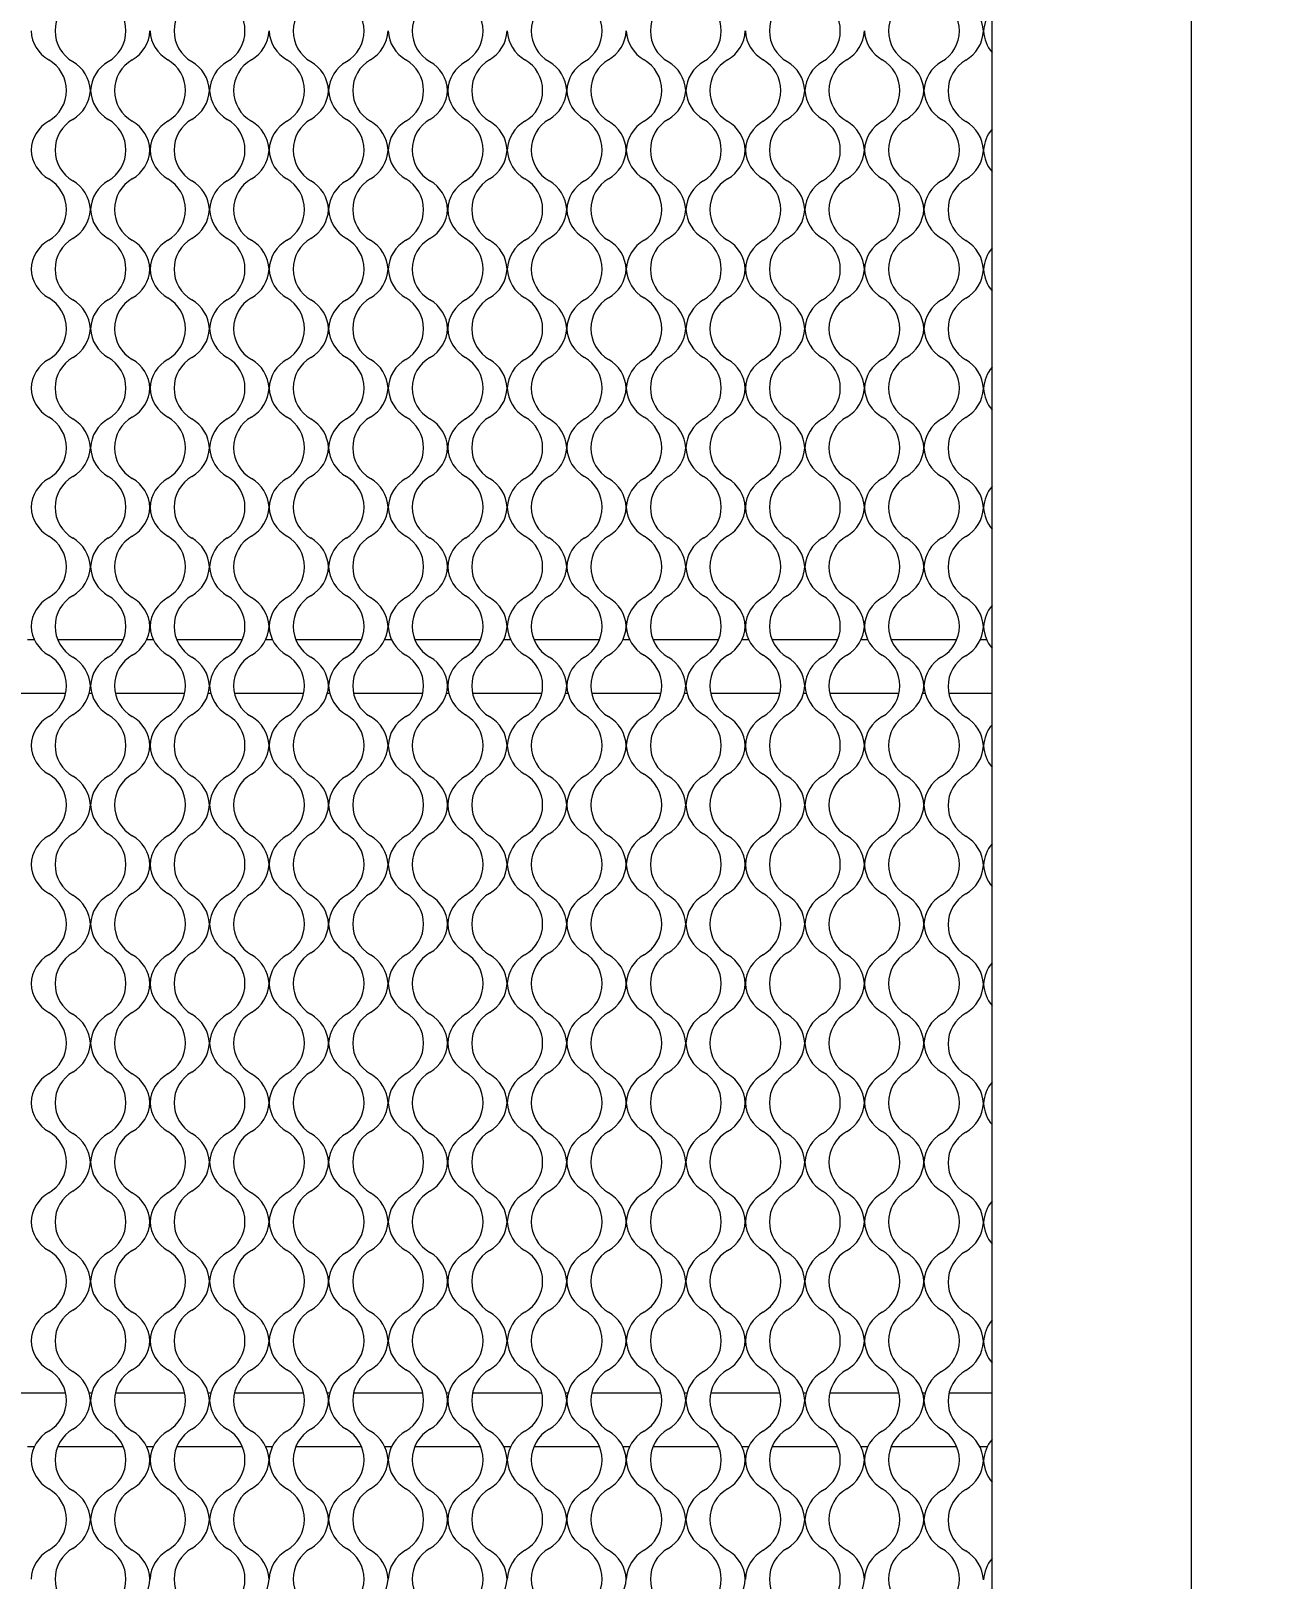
# Model space of a CAD drawing. Header units: millimetres. Extents: x 8 to 1476, y 6 to 1043.
# Drawn here: x 630 to 768.8, y 510.8 to 685.5 of the extents above; entities that cross this region are included whole.
import ezdxf

# ---------------------------------------------------------------- set-up
doc = ezdxf.new("R2010")
doc.units = ezdxf.units.MM
doc.header["$LTSCALE"] = 5
doc.layers.add('SLD-0', color=179, linetype='Continuous')
doc.styles.add('SLDTEXTSTYLE0', font='', dxfattribs={"width": 0.67})
doc.styles.add('SLDTEXTSTYLE15', font='')
doc.styles.get('SLDTEXTSTYLE0').set_extended_font_data('宋体')
doc.styles.get('SLDTEXTSTYLE15').set_extended_font_data('宋体')
doc.dimstyles.new('SLDDIMSTYLE0', dxfattribs={"dimtxt": 17.5, "dimasz": 17.5, "dimexe": 0, "dimexo": 0.0625, "dimgap": 4.375, "dimtad": 2, "dimrnd": 1e-09, "dimzin": 12, "dimdsep": 46, "dimtxsty": 'SLDTEXTSTYLE0', "dimsah": 1, "dimcen": 0.09, "dimadec": 0, "dimazin": 3, "dimtfac": 1, "dimtofl": 0, "dimtmove": 0, "dimatfit": 3, "dimfxl": 1, "dimfrac": 2, "dimtolj": 1, "dimtzin": 12, "dimarcsym": 0})

# ---------------------------------------------------------------- blocks, each defined once
blk = doc.blocks.new('_D_1')
at = {"layer": 'SLD-0', "color": 5}
for p, q in [((765.96, 796.27), (845.96, 796.27)), ((840.96, 796.27), (840.96, 346.27)), ((765.96, 346.27), (845.96, 346.27))]:
    blk.add_line(p, q, dxfattribs=at)
for points in [[(840.96, 796.27), (838.26, 778.77), (843.65, 778.77)], [(840.96, 346.27), (843.65, 363.77), (838.26, 363.77)]]:
    blk.add_solid(points, dxfattribs=at)
at = {"layer": 'SLD-0', "color": 5, "insert": (820.59, 557.91), "char_height": 17.5, "attachment_point": 1, "rotation": 90, "style": 'SLDTEXTSTYLE15'}
blk.add_mtext('450', dxfattribs=at)
blk = doc.blocks.new('_D_2')
at = {"layer": 'SLD-0', "color": 5}
for p, q in [((743.46, 773.77), (815.96, 773.77)), ((810.96, 368.77), (810.96, 773.77)), ((743.46, 368.77), (815.96, 368.77))]:
    blk.add_line(p, q, dxfattribs=at)
for points in [[(810.96, 773.77), (808.26, 756.27), (813.65, 756.27)], [(810.96, 368.77), (813.65, 386.27), (808.26, 386.27)]]:
    blk.add_solid(points, dxfattribs=at)
at = {"layer": 'SLD-0', "color": 5, "insert": (790.59, 557.91), "char_height": 17.5, "attachment_point": 1, "rotation": 90, "style": 'SLDTEXTSTYLE15'}
blk.add_mtext('405', dxfattribs=at)

msp = doc.modelspace()

# ---------------------------------------------------------------- linework, layer by layer
at = {"color": 7, "linetype": 'Continuous', "lineweight": 15}
for p, q in [((760.956, 346.269), (760.956, 796.269)), ((738.456, 368.769), (738.456, 773.769)), ((630.397, 616.769), (629.607, 616.769)), ((640.404, 616.769), (633.035, 616.769)), ((643.832, 616.769), (643.042, 616.769)), ((653.839, 616.769), (646.47, 616.769)), ((657.267, 616.769), (656.477, 616.769)), ((667.274, 616.769), (659.905, 616.769)), ((670.702, 616.769), (669.912, 616.769)), ((680.709, 616.769), (673.34, 616.769)), ((684.137, 616.769), (683.347, 616.769)), ((694.144, 616.769), (686.775, 616.769)), ((697.572, 616.769), (696.782, 616.769)), ((707.579, 616.769), (700.21, 616.769)), ((711.007, 616.769), (710.217, 616.769)), ((721.014, 616.769), (713.645, 616.769)), ((724.442, 616.769), (723.652, 616.769)), ((734.449, 616.769), (727.08, 616.769)), ((737.856, 616.769), (737.118, 616.769)), ((626.084, 610.769), (633.92, 610.769)), ((636.595, 610.769), (636.843, 610.769)), ((639.519, 610.769), (647.355, 610.769)), ((650.031, 610.769), (650.278, 610.769)), ((652.954, 610.769), (660.79, 610.769)), ((663.466, 610.769), (663.713, 610.769)), ((666.389, 610.769), (674.225, 610.769)), ((676.901, 610.769), (677.148, 610.769)), ((679.824, 610.769), (687.66, 610.769)), ((690.336, 610.769), (690.583, 610.769)), ((693.259, 610.769), (701.095, 610.769)), ((703.771, 610.769), (704.018, 610.769)), ((706.694, 610.769), (714.53, 610.769)), ((717.206, 610.769), (717.453, 610.769)), ((720.129, 610.769), (727.965, 610.769)), ((730.641, 610.769), (730.888, 610.769)), ((733.558, 610.769), (738.456, 610.769)), ((633.92, 531.769), (626.084, 531.769)), ((636.843, 531.769), (636.595, 531.769)), ((647.355, 531.769), (639.519, 531.769)), ((650.278, 531.769), (650.031, 531.769)), ((660.79, 531.769), (652.954, 531.769)), ((663.713, 531.769), (663.466, 531.769)), ((674.225, 531.769), (666.389, 531.769)), ((677.148, 531.769), (676.901, 531.769)), ((687.66, 531.769), (679.824, 531.769)), ((690.583, 531.769), (690.336, 531.769)), ((701.095, 531.769), (693.259, 531.769)), ((704.018, 531.769), (703.771, 531.769)), ((714.53, 531.769), (706.694, 531.769)), ((717.453, 531.769), (717.206, 531.769)), ((727.965, 531.769), (720.129, 531.769)), ((730.888, 531.769), (730.641, 531.769)), ((738.456, 531.769), (733.587, 531.769)), ((629.607, 525.769), (630.397, 525.769)), ((633.035, 525.769), (640.404, 525.769)), ((643.042, 525.769), (643.832, 525.769)), ((646.47, 525.769), (653.839, 525.769)), ((656.477, 525.769), (657.267, 525.769)), ((659.905, 525.769), (667.274, 525.769)), ((669.912, 525.769), (670.702, 525.769)), ((673.34, 525.769), (680.709, 525.769)), ((683.347, 525.769), (684.137, 525.769)), ((686.775, 525.769), (694.144, 525.769)), ((696.782, 525.769), (697.572, 525.769)), ((700.21, 525.769), (707.579, 525.769)), ((710.217, 525.769), (711.007, 525.769)), ((713.645, 525.769), (721.014, 525.769)), ((723.652, 525.769), (724.442, 525.769)), ((727.08, 525.769), (734.449, 525.769)), ((737.05, 525.769), (737.924, 525.769))]:
    msp.add_line(p, q, dxfattribs=at)
for centre, start, end in [((636.719, 685.467), 120, 240), ((636.719, 685.467), 300, 60), ((650.154, 685.467), 120, 240), ((650.154, 685.467), 300, 60), ((663.589, 685.467), 120, 240), ((663.589, 685.467), 300, 60), ((677.024, 685.467), 120, 240), ((677.024, 685.467), 300, 60), ((690.459, 685.467), 120, 240), ((690.459, 685.467), 300, 60), ((703.894, 685.467), 120, 240), ((703.894, 685.467), 300, 60), ((717.329, 685.467), 120, 240), ((717.329, 685.467), 300, 60), ((730.764, 685.467), 120, 240), ((730.764, 685.467), 300, 60), ((733.487, 685.231), 2.98364, 60), ((741.487, 685.231), 139.25316, 177.01636), ((634.002, 685.677), 183.01929, 240), ((639.437, 685.677), 300, 356.98071), ((647.437, 685.677), 183.01929, 240), ((652.872, 685.677), 300, 356.98071), ((660.872, 685.677), 183.01929, 240), ((666.307, 685.677), 300, 356.98071), ((674.307, 685.677), 183.01929, 240), ((679.742, 685.677), 300, 356.98071), ((687.742, 685.677), 183.01929, 240), ((693.177, 685.677), 300, 356.98071), ((701.177, 685.677), 183.01929, 240), ((706.612, 685.677), 300, 356.98071), ((714.612, 685.677), 183.01929, 240), ((720.047, 685.677), 300, 356.98071), ((728.047, 685.677), 183.01929, 240), ((733.487, 685.647), 300, 357.01636), ((741.487, 685.647), 182.98364, 220.74684), ((630.002, 678.749), 300, 60), ((632.719, 678.538), 3.01929, 60), ((640.719, 678.538), 120, 176.98071), ((643.437, 678.749), 120, 240), ((643.437, 678.749), 300, 60), ((646.154, 678.538), 3.01929, 60), ((654.154, 678.538), 120, 176.98071), ((656.872, 678.749), 120, 240), ((656.872, 678.749), 300, 60), ((659.589, 678.538), 3.01929, 60), ((667.589, 678.538), 120, 176.98071), ((670.307, 678.749), 120, 240), ((670.307, 678.749), 300, 60), ((673.024, 678.538), 3.01929, 60), ((681.024, 678.538), 120, 176.98071), ((683.742, 678.749), 120, 240), ((683.742, 678.749), 300, 60), ((686.459, 678.538), 3.01929, 60), ((694.459, 678.538), 120, 176.98071), ((697.177, 678.749), 120, 240), ((697.177, 678.749), 300, 60), ((699.894, 678.538), 3.01929, 60), ((707.894, 678.538), 120, 176.98071), ((710.612, 678.749), 120, 240), ((710.612, 678.749), 300, 60), ((713.329, 678.538), 3.01929, 60), ((721.329, 678.538), 120, 176.98071), ((724.047, 678.749), 120, 240), ((724.047, 678.749), 300, 60), ((726.764, 678.538), 3.01929, 60), ((734.764, 678.538), 120, 176.98071), ((737.487, 678.719), 120, 240), ((632.719, 678.96), 300, 356.98071), ((640.719, 678.96), 183.01929, 240), ((646.154, 678.96), 300, 356.98071), ((654.154, 678.96), 183.01929, 240), ((659.589, 678.96), 300, 356.98071), ((667.589, 678.96), 183.01929, 240), ((673.024, 678.96), 300, 356.98071), ((681.024, 678.96), 183.01929, 240), ((686.459, 678.96), 300, 356.98071), ((694.459, 678.96), 183.01929, 240), ((699.894, 678.96), 300, 356.98071), ((707.894, 678.96), 183.01929, 240), ((713.329, 678.96), 300, 356.98071), ((721.329, 678.96), 183.01929, 240), ((726.764, 678.96), 300, 356.98071), ((734.764, 678.96), 183.01929, 240), ((634.002, 671.821), 120, 176.98071), ((636.719, 672.031), 120, 240), ((636.719, 672.031), 300, 60), ((639.437, 671.821), 3.01929, 60), ((647.437, 671.821), 120, 176.98071), ((650.154, 672.031), 120, 240), ((650.154, 672.031), 300, 60), ((652.872, 671.821), 3.01929, 60), ((660.872, 671.821), 120, 176.98071), ((663.589, 672.031), 120, 240), ((663.589, 672.031), 300, 60), ((666.307, 671.821), 3.01929, 60), ((674.307, 671.821), 120, 176.98071), ((677.024, 672.031), 120, 240), ((677.024, 672.031), 300, 60), ((679.742, 671.821), 3.01929, 60), ((687.742, 671.821), 120, 176.98071), ((690.459, 672.031), 120, 240), ((690.459, 672.031), 300, 60), ((693.177, 671.821), 3.01929, 60), ((701.177, 671.821), 120, 176.98071), ((703.894, 672.031), 120, 240), ((703.894, 672.031), 300, 60), ((706.612, 671.821), 3.01929, 60), ((714.612, 671.821), 120, 176.98071), ((717.329, 672.031), 120, 240), ((717.329, 672.031), 300, 60), ((720.047, 671.821), 3.01929, 60), ((728.047, 671.821), 120, 176.98071), ((730.764, 672.031), 120, 240), ((730.764, 672.031), 300, 60), ((733.487, 671.791), 2.98364, 60), ((741.487, 671.791), 139.25316, 177.01636), ((634.002, 672.242), 183.01929, 240), ((639.437, 672.242), 300, 356.98071), ((647.437, 672.242), 183.01929, 240), ((652.872, 672.242), 300, 356.98071), ((660.872, 672.242), 183.01929, 240), ((666.307, 672.242), 300, 356.98071), ((674.307, 672.242), 183.01929, 240), ((679.742, 672.242), 300, 356.98071), ((687.742, 672.242), 183.01929, 240), ((693.177, 672.242), 300, 356.98071), ((701.177, 672.242), 183.01929, 240), ((706.612, 672.242), 300, 356.98071), ((714.612, 672.242), 183.01929, 240), ((720.047, 672.242), 300, 356.98071), ((728.047, 672.242), 183.01929, 240), ((733.487, 672.207), 300, 357.01636), ((741.487, 672.207), 182.98364, 220.74684), ((630.002, 665.314), 300, 60), ((632.719, 665.103), 3.01929, 60), ((640.719, 665.103), 120, 176.98071), ((643.437, 665.314), 120, 240), ((643.437, 665.314), 300, 60), ((646.154, 665.103), 3.01929, 60), ((654.154, 665.103), 120, 176.98071), ((656.872, 665.314), 120, 240), ((656.872, 665.314), 300, 60), ((659.589, 665.103), 3.01929, 60), ((667.589, 665.103), 120, 176.98071), ((670.307, 665.314), 120, 240), ((670.307, 665.314), 300, 60), ((673.024, 665.103), 3.01929, 60), ((681.024, 665.103), 120, 176.98071), ((683.742, 665.314), 120, 240), ((683.742, 665.314), 300, 60), ((686.459, 665.103), 3.01929, 60), ((694.459, 665.103), 120, 176.98071), ((697.177, 665.314), 120, 240), ((697.177, 665.314), 300, 60), ((699.894, 665.103), 3.01929, 60), ((707.894, 665.103), 120, 176.98071), ((710.612, 665.314), 120, 240), ((710.612, 665.314), 300, 60), ((713.329, 665.103), 3.01929, 60), ((721.329, 665.103), 120, 176.98071), ((724.047, 665.314), 120, 240), ((724.047, 665.314), 300, 60), ((726.764, 665.103), 3.01929, 60), ((734.764, 665.103), 120, 176.98071), ((737.487, 665.279), 120, 240), ((632.719, 665.525), 300, 356.98071), ((640.719, 665.525), 183.01929, 240), ((646.154, 665.525), 300, 356.98071), ((654.154, 665.525), 183.01929, 240), ((659.589, 665.525), 300, 356.98071), ((667.589, 665.525), 183.01929, 240), ((673.024, 665.525), 300, 356.98071), ((681.024, 665.525), 183.01929, 240), ((686.459, 665.525), 300, 356.98071), ((694.459, 665.525), 183.01929, 240), ((699.894, 665.525), 300, 356.98071), ((707.894, 665.525), 183.01929, 240), ((713.329, 665.525), 300, 356.98071), ((721.329, 665.525), 183.01929, 240), ((726.764, 665.525), 300, 356.98071), ((734.764, 665.525), 183.01929, 240), ((636.719, 658.596), 120, 240), ((636.719, 658.596), 300, 60), ((650.154, 658.596), 120, 240), ((650.154, 658.596), 300, 60), ((663.589, 658.596), 120, 240), ((663.589, 658.596), 300, 60), ((677.024, 658.596), 120, 240), ((677.024, 658.596), 300, 60), ((690.459, 658.596), 120, 240), ((690.459, 658.596), 300, 60), ((703.894, 658.596), 120, 240), ((703.894, 658.596), 300, 60), ((717.329, 658.596), 120, 240), ((717.329, 658.596), 300, 60), ((730.764, 658.596), 120, 240), ((730.764, 658.596), 300, 60), ((634.002, 658.386), 120, 176.98071), ((639.437, 658.386), 3.01929, 60), ((647.437, 658.386), 120, 176.98071), ((652.872, 658.386), 3.01929, 60), ((660.872, 658.386), 120, 176.98071), ((666.307, 658.386), 3.01929, 60), ((674.307, 658.386), 120, 176.98071), ((679.742, 658.386), 3.01929, 60), ((687.742, 658.386), 120, 176.98071), ((693.177, 658.386), 3.01929, 60), ((701.177, 658.386), 120, 176.98071), ((706.612, 658.386), 3.01929, 60), ((714.612, 658.386), 120, 176.98071), ((720.047, 658.386), 3.01929, 60), ((728.047, 658.386), 120, 176.98071), ((733.487, 658.351), 2.98364, 60), ((741.487, 658.351), 139.25316, 177.01636), ((634.002, 658.807), 183.01929, 240), ((639.437, 658.807), 300, 356.98071), ((647.437, 658.807), 183.01929, 240), ((652.872, 658.807), 300, 356.98071), ((660.872, 658.807), 183.01929, 240), ((666.307, 658.807), 300, 356.98071), ((674.307, 658.807), 183.01929, 240), ((679.742, 658.807), 300, 356.98071), ((687.742, 658.807), 183.01929, 240), ((693.177, 658.807), 300, 356.98071), ((701.177, 658.807), 183.01929, 240), ((706.612, 658.807), 300, 356.98071), ((714.612, 658.807), 183.01929, 240), ((720.047, 658.807), 300, 356.98071), ((728.047, 658.807), 183.01929, 240), ((733.487, 658.767), 300, 357.01636), ((741.487, 658.767), 182.98364, 220.74684), ((630.002, 651.879), 300, 60), ((632.719, 651.668), 3.01929, 60), ((640.719, 651.668), 120, 176.98071), ((643.437, 651.879), 120, 240), ((643.437, 651.879), 300, 60), ((646.154, 651.668), 3.01929, 60), ((654.154, 651.668), 120, 176.98071), ((656.872, 651.879), 120, 240), ((656.872, 651.879), 300, 60), ((659.589, 651.668), 3.01929, 60), ((667.589, 651.668), 120, 176.98071), ((670.307, 651.879), 120, 240), ((670.307, 651.879), 300, 60), ((673.024, 651.668), 3.01929, 60), ((681.024, 651.668), 120, 176.98071), ((683.742, 651.879), 120, 240), ((683.742, 651.879), 300, 60), ((686.459, 651.668), 3.01929, 60), ((694.459, 651.668), 120, 176.98071), ((697.177, 651.879), 120, 240), ((697.177, 651.879), 300, 60), ((699.894, 651.668), 3.01929, 60), ((707.894, 651.668), 120, 176.98071), ((710.612, 651.879), 120, 240), ((710.612, 651.879), 300, 60), ((713.329, 651.668), 3.01929, 60), ((721.329, 651.668), 120, 176.98071), ((724.047, 651.879), 120, 240), ((724.047, 651.879), 300, 60), ((726.764, 651.668), 3.01929, 60), ((734.764, 651.668), 120, 176.98071), ((737.487, 651.839), 120, 240), ((632.719, 652.09), 300, 356.98071), ((640.719, 652.09), 183.01929, 240), ((646.154, 652.09), 300, 356.98071), ((654.154, 652.09), 183.01929, 240), ((659.589, 652.09), 300, 356.98071), ((667.589, 652.09), 183.01929, 240), ((673.024, 652.09), 300, 356.98071), ((681.024, 652.09), 183.01929, 240), ((686.459, 652.09), 300, 356.98071), ((694.459, 652.09), 183.01929, 240), ((699.894, 652.09), 300, 356.98071), ((707.894, 652.09), 183.01929, 240), ((713.329, 652.09), 300, 356.98071), ((721.329, 652.09), 183.01929, 240), ((726.764, 652.09), 300, 356.98071), ((734.764, 652.09), 183.01929, 240), ((634.002, 644.951), 120, 176.98071), ((636.719, 645.161), 120, 240), ((636.719, 645.161), 300, 60), ((639.437, 644.951), 3.01929, 60), ((647.437, 644.951), 120, 176.98071), ((650.154, 645.161), 120, 240), ((650.154, 645.161), 300, 60), ((652.872, 644.951), 3.01929, 60), ((660.872, 644.951), 120, 176.98071), ((663.589, 645.161), 120, 240), ((663.589, 645.161), 300, 60), ((666.307, 644.951), 3.01929, 60), ((674.307, 644.951), 120, 176.98071), ((677.024, 645.161), 120, 240), ((677.024, 645.161), 300, 60), ((679.742, 644.951), 3.01929, 60), ((687.742, 644.951), 120, 176.98071), ((690.459, 645.161), 120, 240), ((690.459, 645.161), 300, 60), ((693.177, 644.951), 3.01929, 60), ((701.177, 644.951), 120, 176.98071), ((703.894, 645.161), 120, 240), ((703.894, 645.161), 300, 60), ((706.612, 644.951), 3.01929, 60), ((714.612, 644.951), 120, 176.98071), ((717.329, 645.161), 120, 240), ((717.329, 645.161), 300, 60), ((720.047, 644.951), 3.01929, 60), ((728.047, 644.951), 120, 176.98071), ((730.764, 645.161), 120, 240), ((730.764, 645.161), 300, 60), ((733.487, 644.911), 2.98364, 60), ((741.487, 644.911), 139.25316, 177.01636), ((634.002, 645.372), 183.01929, 240), ((639.437, 645.372), 300, 356.98071), ((647.437, 645.372), 183.01929, 240), ((652.872, 645.372), 300, 356.98071), ((660.872, 645.372), 183.01929, 240), ((666.307, 645.372), 300, 356.98071), ((674.307, 645.372), 183.01929, 240), ((679.742, 645.372), 300, 356.98071), ((687.742, 645.372), 183.01929, 240), ((693.177, 645.372), 300, 356.98071), ((701.177, 645.372), 183.01929, 240), ((706.612, 645.372), 300, 356.98071), ((714.612, 645.372), 183.01929, 240), ((720.047, 645.372), 300, 356.98071), ((728.047, 645.372), 183.01929, 240), ((733.487, 645.327), 300, 357.01636), ((741.487, 645.327), 182.98364, 220.74684), ((630.002, 638.444), 300, 60), ((632.719, 638.233), 3.01929, 60), ((640.719, 638.233), 120, 176.98071), ((643.437, 638.444), 120, 240), ((643.437, 638.444), 300, 60), ((646.154, 638.233), 3.01929, 60), ((654.154, 638.233), 120, 176.98071), ((656.872, 638.444), 120, 240), ((656.872, 638.444), 300, 60), ((659.589, 638.233), 3.01929, 60), ((667.589, 638.233), 120, 176.98071), ((670.307, 638.444), 120, 240), ((670.307, 638.444), 300, 60), ((673.024, 638.233), 3.01929, 60), ((681.024, 638.233), 120, 176.98071), ((683.742, 638.444), 120, 240), ((683.742, 638.444), 300, 60), ((686.459, 638.233), 3.01929, 60), ((694.459, 638.233), 120, 176.98071), ((697.177, 638.444), 120, 240), ((697.177, 638.444), 300, 60), ((699.894, 638.233), 3.01929, 60), ((707.894, 638.233), 120, 176.98071), ((710.612, 638.444), 120, 240), ((710.612, 638.444), 300, 60), ((713.329, 638.233), 3.01929, 60), ((721.329, 638.233), 120, 176.98071), ((724.047, 638.444), 120, 240), ((724.047, 638.444), 300, 60), ((726.764, 638.233), 3.01929, 60), ((734.764, 638.233), 120, 176.98071), ((737.487, 638.399), 120, 240), ((632.719, 638.655), 300, 356.98071), ((640.719, 638.655), 183.01929, 240), ((646.154, 638.655), 300, 356.98071), ((654.154, 638.655), 183.01929, 240), ((659.589, 638.655), 300, 356.98071), ((667.589, 638.655), 183.01929, 240), ((673.024, 638.655), 300, 356.98071), ((681.024, 638.655), 183.01929, 240), ((686.459, 638.655), 300, 356.98071), ((694.459, 638.655), 183.01929, 240), ((699.894, 638.655), 300, 356.98071), ((707.894, 638.655), 183.01929, 240), ((713.329, 638.655), 300, 356.98071), ((721.329, 638.655), 183.01929, 240), ((726.764, 638.655), 300, 356.98071), ((734.764, 638.655), 183.01929, 240), ((634.002, 631.516), 120, 176.98071), ((636.719, 631.726), 120, 240), ((636.719, 631.726), 300, 60), ((639.437, 631.516), 3.01929, 60), ((647.437, 631.516), 120, 176.98071), ((650.154, 631.726), 120, 240), ((650.154, 631.726), 300, 60), ((652.872, 631.516), 3.01929, 60), ((660.872, 631.516), 120, 176.98071), ((663.589, 631.726), 120, 240), ((663.589, 631.726), 300, 60), ((666.307, 631.516), 3.01929, 60), ((674.307, 631.516), 120, 176.98071), ((677.024, 631.726), 120, 240), ((677.024, 631.726), 300, 60), ((679.742, 631.516), 3.01929, 60), ((687.742, 631.516), 120, 176.98071), ((690.459, 631.726), 120, 240), ((690.459, 631.726), 300, 60), ((693.177, 631.516), 3.01929, 60), ((701.177, 631.516), 120, 176.98071), ((703.894, 631.726), 120, 240), ((703.894, 631.726), 300, 60), ((706.612, 631.516), 3.01929, 60), ((714.612, 631.516), 120, 176.98071), ((717.329, 631.726), 120, 240), ((717.329, 631.726), 300, 60), ((720.047, 631.516), 3.01929, 60), ((728.047, 631.516), 120, 176.98071), ((730.764, 631.726), 120, 240), ((730.764, 631.726), 300, 60), ((733.487, 631.471), 2.98364, 60), ((741.487, 631.471), 139.25316, 177.01636), ((634.002, 631.937), 183.01929, 240), ((639.437, 631.937), 300, 356.98071), ((647.437, 631.937), 183.01929, 240), ((652.872, 631.937), 300, 356.98071), ((660.872, 631.937), 183.01929, 240), ((666.307, 631.937), 300, 356.98071), ((674.307, 631.937), 183.01929, 240), ((679.742, 631.937), 300, 356.98071), ((687.742, 631.937), 183.01929, 240), ((693.177, 631.937), 300, 356.98071), ((701.177, 631.937), 183.01929, 240), ((706.612, 631.937), 300, 356.98071), ((714.612, 631.937), 183.01929, 240), ((720.047, 631.937), 300, 356.98071), ((728.047, 631.937), 183.01929, 240), ((733.487, 631.887), 300, 357.01636), ((741.487, 631.887), 182.98364, 220.74684), ((630.002, 625.009), 300, 60), ((632.719, 624.798), 3.01929, 60), ((640.719, 624.798), 120, 176.98071), ((643.437, 625.009), 120, 240), ((643.437, 625.009), 300, 60), ((646.154, 624.798), 3.01929, 60), ((654.154, 624.798), 120, 176.98071), ((656.872, 625.009), 120, 240), ((656.872, 625.009), 300, 60), ((659.589, 624.798), 3.01929, 60), ((667.589, 624.798), 120, 176.98071), ((670.307, 625.009), 120, 240), ((670.307, 625.009), 300, 60), ((673.024, 624.798), 3.01929, 60), ((681.024, 624.798), 120, 176.98071), ((683.742, 625.009), 120, 240), ((683.742, 625.009), 300, 60), ((686.459, 624.798), 3.01929, 60), ((694.459, 624.798), 120, 176.98071), ((697.177, 625.009), 120, 240), ((697.177, 625.009), 300, 60), ((699.894, 624.798), 3.01929, 60), ((707.894, 624.798), 120, 176.98071), ((710.612, 625.009), 120, 240), ((710.612, 625.009), 300, 60), ((713.329, 624.798), 3.01929, 60), ((721.329, 624.798), 120, 176.98071), ((724.047, 625.009), 120, 240), ((724.047, 625.009), 300, 60), ((726.764, 624.798), 3.01929, 60), ((734.764, 624.798), 120, 176.98071), ((737.487, 624.959), 120, 240), ((632.719, 625.22), 300, 356.98071), ((640.719, 625.22), 183.01929, 240), ((646.154, 625.22), 300, 356.98071), ((654.154, 625.22), 183.01929, 240), ((659.589, 625.22), 300, 356.98071), ((667.589, 625.22), 183.01929, 240), ((673.024, 625.22), 300, 356.98071), ((681.024, 625.22), 183.01929, 240), ((686.459, 625.22), 300, 356.98071), ((694.459, 625.22), 183.01929, 240), ((699.894, 625.22), 300, 356.98071), ((707.894, 625.22), 183.01929, 240), ((713.329, 625.22), 300, 356.98071), ((721.329, 625.22), 183.01929, 240), ((726.764, 625.22), 300, 356.98071), ((734.764, 625.22), 183.01929, 240), ((634.002, 618.081), 120, 176.98071), ((636.719, 618.291), 120, 240), ((636.719, 618.291), 300, 60), ((639.437, 618.081), 3.01929, 60), ((647.437, 618.081), 120, 176.98071), ((650.154, 618.291), 120, 240), ((650.154, 618.291), 300, 60), ((652.872, 618.081), 3.01929, 60), ((660.872, 618.081), 120, 176.98071), ((663.589, 618.291), 120, 240), ((663.589, 618.291), 300, 60), ((666.307, 618.081), 3.01929, 60), ((674.307, 618.081), 120, 176.98071), ((677.024, 618.291), 120, 240), ((677.024, 618.291), 300, 60), ((679.742, 618.081), 3.01929, 60), ((687.742, 618.081), 120, 176.98071), ((690.459, 618.291), 120, 240), ((690.459, 618.291), 300, 60), ((693.177, 618.081), 3.01929, 60), ((701.177, 618.081), 120, 176.98071), ((703.894, 618.291), 120, 240), ((703.894, 618.291), 300, 60), ((706.612, 618.081), 3.01929, 60), ((714.612, 618.081), 120, 176.98071), ((717.329, 618.291), 120, 240), ((717.329, 618.291), 300, 60), ((720.047, 618.081), 3.01929, 60), ((728.047, 618.081), 120, 176.98071), ((730.764, 618.291), 120, 240), ((730.764, 618.291), 300, 60), ((733.487, 618.031), 2.98364, 60), ((741.487, 618.031), 139.25316, 177.01636), ((634.002, 618.502), 183.01929, 240), ((639.437, 618.502), 300, 356.98071), ((647.437, 618.502), 183.01929, 240), ((652.872, 618.502), 300, 356.98071), ((660.872, 618.502), 183.01929, 240), ((666.307, 618.502), 300, 356.98071), ((674.307, 618.502), 183.01929, 240), ((679.742, 618.502), 300, 356.98071), ((687.742, 618.502), 183.01929, 240), ((693.177, 618.502), 300, 356.98071), ((701.177, 618.502), 183.01929, 240), ((706.612, 618.502), 300, 356.98071), ((714.612, 618.502), 183.01929, 240), ((720.047, 618.502), 300, 356.98071), ((728.047, 618.502), 183.01929, 240), ((733.487, 618.447), 300, 357.01636), ((741.487, 618.447), 182.98364, 220.74684), ((630.002, 611.574), 300, 60), ((632.719, 611.363), 3.01929, 60), ((640.719, 611.363), 120, 176.98071), ((643.437, 611.574), 120, 240), ((643.437, 611.574), 300, 60), ((646.154, 611.363), 3.01929, 60), ((654.154, 611.363), 120, 176.98071), ((656.872, 611.574), 120, 240), ((656.872, 611.574), 300, 60), ((659.589, 611.363), 3.01929, 60), ((667.589, 611.363), 120, 176.98071), ((670.307, 611.574), 120, 240), ((670.307, 611.574), 300, 60), ((673.024, 611.363), 3.01929, 60), ((681.024, 611.363), 120, 176.98071), ((683.742, 611.574), 120, 240), ((683.742, 611.574), 300, 60), ((686.459, 611.363), 3.01929, 60), ((694.459, 611.363), 120, 176.98071), ((697.177, 611.574), 120, 240), ((697.177, 611.574), 300, 60), ((699.894, 611.363), 3.01929, 60), ((707.894, 611.363), 120, 176.98071), ((710.612, 611.574), 120, 240), ((710.612, 611.574), 300, 60), ((713.329, 611.363), 3.01929, 60), ((721.329, 611.363), 120, 176.98071), ((724.047, 611.574), 120, 240), ((724.047, 611.574), 300, 60), ((726.764, 611.363), 3.01929, 60), ((734.764, 611.363), 120, 176.98071), ((737.487, 611.519), 120, 240), ((632.719, 611.785), 300, 356.98071), ((640.719, 611.785), 183.01929, 240), ((646.154, 611.785), 300, 356.98071), ((654.154, 611.785), 183.01929, 240), ((659.589, 611.785), 300, 356.98071), ((667.589, 611.785), 183.01929, 240), ((673.024, 611.785), 300, 356.98071), ((681.024, 611.785), 183.01929, 240), ((686.459, 611.785), 300, 356.98071), ((694.459, 611.785), 183.01929, 240), ((699.894, 611.785), 300, 356.98071), ((707.894, 611.785), 183.01929, 240), ((713.329, 611.785), 300, 356.98071), ((721.329, 611.785), 183.01929, 240), ((726.764, 611.785), 300, 356.98071), ((734.764, 611.785), 183.01929, 240), ((634.002, 604.646), 120, 176.98071), ((636.719, 604.856), 120, 240), ((636.719, 604.856), 300, 60), ((639.437, 604.646), 3.01929, 60), ((647.437, 604.646), 120, 176.98071), ((650.154, 604.856), 120, 240), ((650.154, 604.856), 300, 60), ((652.872, 604.646), 3.01929, 60), ((660.872, 604.646), 120, 176.98071), ((663.589, 604.856), 120, 240), ((663.589, 604.856), 300, 60), ((666.307, 604.646), 3.01929, 60), ((674.307, 604.646), 120, 176.98071), ((677.024, 604.856), 120, 240), ((677.024, 604.856), 300, 60), ((679.742, 604.646), 3.01929, 60), ((687.742, 604.646), 120, 176.98071), ((690.459, 604.856), 120, 240), ((690.459, 604.856), 300, 60), ((693.177, 604.646), 3.01929, 60), ((701.177, 604.646), 120, 176.98071), ((703.894, 604.856), 120, 240), ((703.894, 604.856), 300, 60), ((706.612, 604.646), 3.01929, 60), ((714.612, 604.646), 120, 176.98071), ((717.329, 604.856), 120, 240), ((717.329, 604.856), 300, 60), ((720.047, 604.646), 3.01929, 60), ((728.047, 604.646), 120, 176.98071), ((730.764, 604.856), 120, 240), ((730.764, 604.856), 300, 60), ((733.487, 604.591), 2.98364, 60), ((741.487, 604.591), 139.25316, 177.01636), ((634.002, 605.067), 183.01929, 240), ((639.437, 605.067), 300, 356.98071), ((647.437, 605.067), 183.01929, 240), ((652.872, 605.067), 300, 356.98071), ((660.872, 605.067), 183.01929, 240), ((666.307, 605.067), 300, 356.98071), ((674.307, 605.067), 183.01929, 240), ((679.742, 605.067), 300, 356.98071), ((687.742, 605.067), 183.01929, 240), ((693.177, 605.067), 300, 356.98071), ((701.177, 605.067), 183.01929, 240), ((706.612, 605.067), 300, 356.98071), ((714.612, 605.067), 183.01929, 240), ((720.047, 605.067), 300, 356.98071), ((728.047, 605.067), 183.01929, 240), ((733.487, 605.007), 300, 357.01636), ((741.487, 605.007), 182.98364, 220.74684), ((630.002, 598.139), 300, 60), ((632.719, 597.928), 3.01929, 60), ((640.719, 597.928), 120, 176.98071), ((643.437, 598.139), 120, 240), ((643.437, 598.139), 300, 60), ((646.154, 597.928), 3.01929, 60), ((654.154, 597.928), 120, 176.98071), ((656.872, 598.139), 120, 240), ((656.872, 598.139), 300, 60), ((659.589, 597.928), 3.01929, 60), ((667.589, 597.928), 120, 176.98071), ((670.307, 598.139), 120, 240), ((670.307, 598.139), 300, 60), ((673.024, 597.928), 3.01929, 60), ((681.024, 597.928), 120, 176.98071), ((683.742, 598.139), 120, 240), ((683.742, 598.139), 300, 60), ((686.459, 597.928), 3.01929, 60), ((694.459, 597.928), 120, 176.98071), ((697.177, 598.139), 120, 240), ((697.177, 598.139), 300, 60), ((699.894, 597.928), 3.01929, 60), ((707.894, 597.928), 120, 176.98071), ((710.612, 598.139), 120, 240), ((710.612, 598.139), 300, 60), ((713.329, 597.928), 3.01929, 60), ((721.329, 597.928), 120, 176.98071), ((724.047, 598.139), 120, 240), ((724.047, 598.139), 300, 60), ((726.764, 597.928), 3.01929, 60), ((734.764, 597.928), 120, 176.98071), ((737.487, 598.079), 120, 240), ((632.719, 598.35), 300, 356.98071), ((640.719, 598.35), 183.01929, 240), ((646.154, 598.35), 300, 356.98071), ((654.154, 598.35), 183.01929, 240), ((659.589, 598.35), 300, 356.98071), ((667.589, 598.35), 183.01929, 240), ((673.024, 598.35), 300, 356.98071), ((681.024, 598.35), 183.01929, 240), ((686.459, 598.35), 300, 356.98071), ((694.459, 598.35), 183.01929, 240), ((699.894, 598.35), 300, 356.98071), ((707.894, 598.35), 183.01929, 240), ((713.329, 598.35), 300, 356.98071), ((721.329, 598.35), 183.01929, 240), ((726.764, 598.35), 300, 356.98071), ((734.764, 598.35), 183.01929, 240), ((634.002, 591.211), 120, 176.98071), ((636.719, 591.421), 120, 240), ((636.719, 591.421), 300, 60), ((639.437, 591.211), 3.01929, 60), ((647.437, 591.211), 120, 176.98071), ((650.154, 591.421), 120, 240), ((650.154, 591.421), 300, 60), ((652.872, 591.211), 3.01929, 60), ((660.872, 591.211), 120, 176.98071), ((663.589, 591.421), 120, 240), ((663.589, 591.421), 300, 60), ((666.307, 591.211), 3.01929, 60), ((674.307, 591.211), 120, 176.98071), ((677.024, 591.421), 120, 240), ((677.024, 591.421), 300, 60), ((679.742, 591.211), 3.01929, 60), ((687.742, 591.211), 120, 176.98071), ((690.459, 591.421), 120, 240), ((690.459, 591.421), 300, 60), ((693.177, 591.211), 3.01929, 60), ((701.177, 591.211), 120, 176.98071), ((703.894, 591.421), 120, 240), ((703.894, 591.421), 300, 60), ((706.612, 591.211), 3.01929, 60), ((714.612, 591.211), 120, 176.98071), ((717.329, 591.421), 120, 240), ((717.329, 591.421), 300, 60), ((720.047, 591.211), 3.01929, 60), ((728.047, 591.211), 120, 176.98071), ((730.764, 591.421), 120, 240), ((730.764, 591.421), 300, 60), ((733.487, 591.151), 2.98364, 60), ((741.487, 591.151), 139.25316, 177.01636), ((634.002, 591.632), 183.01929, 240), ((639.437, 591.632), 300, 356.98071), ((647.437, 591.632), 183.01929, 240), ((652.872, 591.632), 300, 356.98071), ((660.872, 591.632), 183.01929, 240), ((666.307, 591.632), 300, 356.98071), ((674.307, 591.632), 183.01929, 240), ((679.742, 591.632), 300, 356.98071), ((687.742, 591.632), 183.01929, 240), ((693.177, 591.632), 300, 356.98071), ((701.177, 591.632), 183.01929, 240), ((706.612, 591.632), 300, 356.98071), ((714.612, 591.632), 183.01929, 240), ((720.047, 591.632), 300, 356.98071), ((728.047, 591.632), 183.01929, 240), ((733.487, 591.567), 300, 357.01636), ((741.487, 591.567), 182.98364, 220.74684), ((630.002, 584.704), 300, 60), ((632.719, 584.493), 3.01929, 60), ((640.719, 584.493), 120, 176.98071), ((643.437, 584.704), 120, 240), ((643.437, 584.704), 300, 60), ((646.154, 584.493), 3.01929, 60), ((654.154, 584.493), 120, 176.98071), ((656.872, 584.704), 120, 240), ((656.872, 584.704), 300, 60), ((659.589, 584.493), 3.01929, 60), ((667.589, 584.493), 120, 176.98071), ((670.307, 584.704), 120, 240), ((670.307, 584.704), 300, 60), ((673.024, 584.493), 3.01929, 60), ((681.024, 584.493), 120, 176.98071), ((683.742, 584.704), 120, 240), ((683.742, 584.704), 300, 60), ((686.459, 584.493), 3.01929, 60), ((694.459, 584.493), 120, 176.98071), ((697.177, 584.704), 120, 240), ((697.177, 584.704), 300, 60), ((699.894, 584.493), 3.01929, 60), ((707.894, 584.493), 120, 176.98071), ((710.612, 584.704), 120, 240), ((710.612, 584.704), 300, 60), ((713.329, 584.493), 3.01929, 60), ((721.329, 584.493), 120, 176.98071), ((724.047, 584.704), 120, 240), ((724.047, 584.704), 300, 60), ((726.764, 584.493), 3.01929, 60), ((734.764, 584.493), 120, 176.98071), ((737.487, 584.639), 120, 240), ((632.719, 584.914), 300, 356.98071), ((640.719, 584.914), 183.01929, 240), ((646.154, 584.914), 300, 356.98071), ((654.154, 584.914), 183.01929, 240), ((659.589, 584.914), 300, 356.98071), ((667.589, 584.914), 183.01929, 240), ((673.024, 584.914), 300, 356.98071), ((681.024, 584.914), 183.01929, 240), ((686.459, 584.914), 300, 356.98071), ((694.459, 584.914), 183.01929, 240), ((699.894, 584.914), 300, 356.98071), ((707.894, 584.914), 183.01929, 240), ((713.329, 584.914), 300, 356.98071), ((721.329, 584.914), 183.01929, 240), ((726.764, 584.914), 300, 356.98071), ((734.764, 584.914), 183.01929, 240), ((634.002, 577.776), 120, 176.98071), ((636.719, 577.986), 120, 240), ((636.719, 577.986), 300, 60), ((639.437, 577.776), 3.01929, 60), ((647.437, 577.776), 120, 176.98071), ((650.154, 577.986), 120, 240), ((650.154, 577.986), 300, 60), ((652.872, 577.776), 3.01929, 60), ((660.872, 577.776), 120, 176.98071), ((663.589, 577.986), 120, 240), ((663.589, 577.986), 300, 60), ((666.307, 577.776), 3.01929, 60), ((674.307, 577.776), 120, 176.98071), ((677.024, 577.986), 120, 240), ((677.024, 577.986), 300, 60), ((679.742, 577.776), 3.01929, 60), ((687.742, 577.776), 120, 176.98071), ((690.459, 577.986), 120, 240), ((690.459, 577.986), 300, 60), ((693.177, 577.776), 3.01929, 60), ((701.177, 577.776), 120, 176.98071), ((703.894, 577.986), 120, 240), ((703.894, 577.986), 300, 60), ((706.612, 577.776), 3.01929, 60), ((714.612, 577.776), 120, 176.98071), ((717.329, 577.986), 120, 240), ((717.329, 577.986), 300, 60), ((720.047, 577.776), 3.01929, 60), ((728.047, 577.776), 120, 176.98071), ((730.764, 577.986), 120, 240), ((730.764, 577.986), 300, 60), ((733.487, 577.711), 2.98364, 60), ((741.487, 577.711), 139.25316, 177.01636), ((634.002, 578.197), 183.01929, 240), ((639.437, 578.197), 300, 356.98071), ((647.437, 578.197), 183.01929, 240), ((652.872, 578.197), 300, 356.98071), ((660.872, 578.197), 183.01929, 240), ((666.307, 578.197), 300, 356.98071), ((674.307, 578.197), 183.01929, 240), ((679.742, 578.197), 300, 356.98071), ((687.742, 578.197), 183.01929, 240), ((693.177, 578.197), 300, 356.98071), ((701.177, 578.197), 183.01929, 240), ((706.612, 578.197), 300, 356.98071), ((714.612, 578.197), 183.01929, 240), ((720.047, 578.197), 300, 356.98071), ((728.047, 578.197), 183.01929, 240), ((733.487, 578.127), 300, 357.01636), ((741.487, 578.127), 182.98364, 220.74684), ((630.002, 571.269), 300, 60), ((643.437, 571.269), 120, 240), ((643.437, 571.269), 300, 60), ((656.872, 571.269), 120, 240), ((656.872, 571.269), 300, 60), ((670.307, 571.269), 120, 240), ((670.307, 571.269), 300, 60), ((683.742, 571.269), 120, 240), ((683.742, 571.269), 300, 60), ((697.177, 571.269), 120, 240), ((697.177, 571.269), 300, 60), ((710.612, 571.269), 120, 240), ((710.612, 571.269), 300, 60), ((724.047, 571.269), 120, 240), ((724.047, 571.269), 300, 60), ((737.487, 571.199), 120, 240), ((632.719, 571.058), 3.01929, 60), ((640.719, 571.058), 120, 176.98071), ((646.154, 571.058), 3.01929, 60), ((654.154, 571.058), 120, 176.98071), ((659.589, 571.058), 3.01929, 60), ((667.589, 571.058), 120, 176.98071), ((673.024, 571.058), 3.01929, 60), ((681.024, 571.058), 120, 176.98071), ((686.459, 571.058), 3.01929, 60), ((694.459, 571.058), 120, 176.98071), ((699.894, 571.058), 3.01929, 60), ((707.894, 571.058), 120, 176.98071), ((713.329, 571.058), 3.01929, 60), ((721.329, 571.058), 120, 176.98071), ((726.764, 571.058), 3.01929, 60), ((734.764, 571.058), 120, 176.98071), ((632.719, 571.479), 300, 356.98071), ((640.719, 571.479), 183.01929, 240), ((646.154, 571.479), 300, 356.98071), ((654.154, 571.479), 183.01929, 240), ((659.589, 571.479), 300, 356.98071), ((667.589, 571.479), 183.01929, 240), ((673.024, 571.479), 300, 356.98071), ((681.024, 571.479), 183.01929, 240), ((686.459, 571.479), 300, 356.98071), ((694.459, 571.479), 183.01929, 240), ((699.894, 571.479), 300, 356.98071), ((707.894, 571.479), 183.01929, 240), ((713.329, 571.479), 300, 356.98071), ((721.329, 571.479), 183.01929, 240), ((726.764, 571.479), 300, 356.98071), ((734.764, 571.479), 183.01929, 240), ((634.002, 564.341), 120, 176.98071), ((636.719, 564.551), 120, 240), ((636.719, 564.551), 300, 60), ((639.437, 564.341), 3.01929, 60), ((647.437, 564.341), 120, 176.98071), ((650.154, 564.551), 120, 240), ((650.154, 564.551), 300, 60), ((652.872, 564.341), 3.01929, 60), ((660.872, 564.341), 120, 176.98071), ((663.589, 564.551), 120, 240), ((663.589, 564.551), 300, 60), ((666.307, 564.341), 3.01929, 60), ((674.307, 564.341), 120, 176.98071), ((677.024, 564.551), 120, 240), ((677.024, 564.551), 300, 60), ((679.742, 564.341), 3.01929, 60), ((687.742, 564.341), 120, 176.98071), ((690.459, 564.551), 120, 240), ((690.459, 564.551), 300, 60), ((693.177, 564.341), 3.01929, 60), ((701.177, 564.341), 120, 176.98071), ((703.894, 564.551), 120, 240), ((703.894, 564.551), 300, 60), ((706.612, 564.341), 3.01929, 60), ((714.612, 564.341), 120, 176.98071), ((717.329, 564.551), 120, 240), ((717.329, 564.551), 300, 60), ((720.047, 564.341), 3.01929, 60), ((728.047, 564.341), 120, 176.98071), ((730.764, 564.551), 120, 240), ((730.764, 564.551), 300, 60), ((733.487, 564.271), 2.98364, 60), ((741.487, 564.271), 139.25316, 177.01636), ((634.002, 564.762), 183.01929, 240), ((639.437, 564.762), 300, 356.98071), ((647.437, 564.762), 183.01929, 240), ((652.872, 564.762), 300, 356.98071), ((660.872, 564.762), 183.01929, 240), ((666.307, 564.762), 300, 356.98071), ((674.307, 564.762), 183.01929, 240), ((679.742, 564.762), 300, 356.98071), ((687.742, 564.762), 183.01929, 240), ((693.177, 564.762), 300, 356.98071), ((701.177, 564.762), 183.01929, 240), ((706.612, 564.762), 300, 356.98071), ((714.612, 564.762), 183.01929, 240), ((720.047, 564.762), 300, 356.98071), ((728.047, 564.762), 183.01929, 240), ((733.487, 564.687), 300, 357.01636), ((741.487, 564.687), 182.98364, 220.74684), ((630.002, 557.834), 300, 60), ((632.719, 557.623), 3.01929, 60), ((640.719, 557.623), 120, 176.98071), ((643.437, 557.834), 120, 240), ((643.437, 557.834), 300, 60), ((646.154, 557.623), 3.01929, 60), ((654.154, 557.623), 120, 176.98071), ((656.872, 557.834), 120, 240), ((656.872, 557.834), 300, 60), ((659.589, 557.623), 3.01929, 60), ((667.589, 557.623), 120, 176.98071), ((670.307, 557.834), 120, 240), ((670.307, 557.834), 300, 60), ((673.024, 557.623), 3.01929, 60), ((681.024, 557.623), 120, 176.98071), ((683.742, 557.834), 120, 240), ((683.742, 557.834), 300, 60), ((686.459, 557.623), 3.01929, 60), ((694.459, 557.623), 120, 176.98071), ((697.177, 557.834), 120, 240), ((697.177, 557.834), 300, 60), ((699.894, 557.623), 3.01929, 60), ((707.894, 557.623), 120, 176.98071), ((710.612, 557.834), 120, 240), ((710.612, 557.834), 300, 60), ((713.329, 557.623), 3.01929, 60), ((721.329, 557.623), 120, 176.98071), ((724.047, 557.834), 120, 240), ((724.047, 557.834), 300, 60), ((726.764, 557.623), 3.01929, 60), ((734.764, 557.623), 120, 176.98071), ((737.487, 557.759), 120, 240), ((632.719, 558.044), 300, 356.98071), ((640.719, 558.044), 183.01929, 240), ((646.154, 558.044), 300, 356.98071), ((654.154, 558.044), 183.01929, 240), ((659.589, 558.044), 300, 356.98071), ((667.589, 558.044), 183.01929, 240), ((673.024, 558.044), 300, 356.98071), ((681.024, 558.044), 183.01929, 240), ((686.459, 558.044), 300, 356.98071), ((694.459, 558.044), 183.01929, 240), ((699.894, 558.044), 300, 356.98071), ((707.894, 558.044), 183.01929, 240), ((713.329, 558.044), 300, 356.98071), ((721.329, 558.044), 183.01929, 240), ((726.764, 558.044), 300, 356.98071), ((734.764, 558.044), 183.01929, 240), ((634.002, 550.906), 120, 176.98071), ((636.719, 551.116), 120, 240), ((636.719, 551.116), 300, 60), ((639.437, 550.906), 3.01929, 60), ((647.437, 550.906), 120, 176.98071), ((650.154, 551.116), 120, 240), ((650.154, 551.116), 300, 60), ((652.872, 550.906), 3.01929, 60), ((660.872, 550.906), 120, 176.98071), ((663.589, 551.116), 120, 240), ((663.589, 551.116), 300, 60), ((666.307, 550.906), 3.01929, 60), ((674.307, 550.906), 120, 176.98071), ((677.024, 551.116), 120, 240), ((677.024, 551.116), 300, 60), ((679.742, 550.906), 3.01929, 60), ((687.742, 550.906), 120, 176.98071), ((690.459, 551.116), 120, 240), ((690.459, 551.116), 300, 60), ((693.177, 550.906), 3.01929, 60), ((701.177, 550.906), 120, 176.98071), ((703.894, 551.116), 120, 240), ((703.894, 551.116), 300, 60), ((706.612, 550.906), 3.01929, 60), ((714.612, 550.906), 120, 176.98071), ((717.329, 551.116), 120, 240), ((717.329, 551.116), 300, 60), ((720.047, 550.906), 3.01929, 60), ((728.047, 550.906), 120, 176.98071), ((730.764, 551.116), 120, 240), ((730.764, 551.116), 300, 60), ((733.487, 550.831), 2.98364, 60), ((741.487, 550.831), 139.25316, 177.01636), ((634.002, 551.327), 183.01929, 240), ((639.437, 551.327), 300, 356.98071), ((647.437, 551.327), 183.01929, 240), ((652.872, 551.327), 300, 356.98071), ((660.872, 551.327), 183.01929, 240), ((666.307, 551.327), 300, 356.98071), ((674.307, 551.327), 183.01929, 240), ((679.742, 551.327), 300, 356.98071), ((687.742, 551.327), 183.01929, 240), ((693.177, 551.327), 300, 356.98071), ((701.177, 551.327), 183.01929, 240), ((706.612, 551.327), 300, 356.98071), ((714.612, 551.327), 183.01929, 240), ((720.047, 551.327), 300, 356.98071), ((728.047, 551.327), 183.01929, 240), ((733.487, 551.247), 300, 357.01636), ((741.487, 551.247), 182.98364, 220.74684), ((630.002, 544.399), 300, 60), ((632.719, 544.188), 3.01929, 60), ((640.719, 544.188), 120, 176.98071), ((643.437, 544.399), 120, 240), ((643.437, 544.399), 300, 60), ((646.154, 544.188), 3.01929, 60), ((654.154, 544.188), 120, 176.98071), ((656.872, 544.399), 120, 240), ((656.872, 544.399), 300, 60), ((659.589, 544.188), 3.01929, 60), ((667.589, 544.188), 120, 176.98071), ((670.307, 544.399), 120, 240), ((670.307, 544.399), 300, 60), ((673.024, 544.188), 3.01929, 60), ((681.024, 544.188), 120, 176.98071), ((683.742, 544.399), 120, 240), ((683.742, 544.399), 300, 60), ((686.459, 544.188), 3.01929, 60), ((694.459, 544.188), 120, 176.98071), ((697.177, 544.399), 120, 240), ((697.177, 544.399), 300, 60), ((699.894, 544.188), 3.01929, 60), ((707.894, 544.188), 120, 176.98071), ((710.612, 544.399), 120, 240), ((710.612, 544.399), 300, 60), ((713.329, 544.188), 3.01929, 60), ((721.329, 544.188), 120, 176.98071), ((724.047, 544.399), 120, 240), ((724.047, 544.399), 300, 60), ((726.764, 544.188), 3.01929, 60), ((734.764, 544.188), 120, 176.98071), ((737.487, 544.319), 120, 240), ((632.719, 544.609), 300, 356.98071), ((640.719, 544.609), 183.01929, 240), ((646.154, 544.609), 300, 356.98071), ((654.154, 544.609), 183.01929, 240), ((659.589, 544.609), 300, 356.98071), ((667.589, 544.609), 183.01929, 240), ((673.024, 544.609), 300, 356.98071), ((681.024, 544.609), 183.01929, 240), ((686.459, 544.609), 300, 356.98071), ((694.459, 544.609), 183.01929, 240), ((699.894, 544.609), 300, 356.98071), ((707.894, 544.609), 183.01929, 240), ((713.329, 544.609), 300, 356.98071), ((721.329, 544.609), 183.01929, 240), ((726.764, 544.609), 300, 356.98071), ((734.764, 544.609), 183.01929, 240), ((634.002, 537.471), 120, 176.98071), ((636.719, 537.681), 120, 240), ((636.719, 537.681), 300, 60), ((639.437, 537.471), 3.01929, 60), ((647.437, 537.471), 120, 176.98071), ((650.154, 537.681), 120, 240), ((650.154, 537.681), 300, 60), ((652.872, 537.471), 3.01929, 60), ((660.872, 537.471), 120, 176.98071), ((663.589, 537.681), 120, 240), ((663.589, 537.681), 300, 60), ((666.307, 537.471), 3.01929, 60), ((674.307, 537.471), 120, 176.98071), ((677.024, 537.681), 120, 240), ((677.024, 537.681), 300, 60), ((679.742, 537.471), 3.01929, 60), ((687.742, 537.471), 120, 176.98071), ((690.459, 537.681), 120, 240), ((690.459, 537.681), 300, 60), ((693.177, 537.471), 3.01929, 60), ((701.177, 537.471), 120, 176.98071), ((703.894, 537.681), 120, 240), ((703.894, 537.681), 300, 60), ((706.612, 537.471), 3.01929, 60), ((714.612, 537.471), 120, 176.98071), ((717.329, 537.681), 120, 240), ((717.329, 537.681), 300, 60), ((720.047, 537.471), 3.01929, 60), ((728.047, 537.471), 120, 176.98071), ((730.764, 537.681), 120, 240), ((730.764, 537.681), 300, 60), ((733.487, 537.391), 2.98364, 60), ((741.487, 537.391), 139.25316, 177.01636), ((634.002, 537.892), 183.01929, 240), ((639.437, 537.892), 300, 356.98071), ((647.437, 537.892), 183.01929, 240), ((652.872, 537.892), 300, 356.98071), ((660.872, 537.892), 183.01929, 240), ((666.307, 537.892), 300, 356.98071), ((674.307, 537.892), 183.01929, 240), ((679.742, 537.892), 300, 356.98071), ((687.742, 537.892), 183.01929, 240), ((693.177, 537.892), 300, 356.98071), ((701.177, 537.892), 183.01929, 240), ((706.612, 537.892), 300, 356.98071), ((714.612, 537.892), 183.01929, 240), ((720.047, 537.892), 300, 356.98071), ((728.047, 537.892), 183.01929, 240), ((733.487, 537.807), 300, 357.01636), ((741.487, 537.807), 182.98364, 220.74684), ((630.002, 530.964), 300, 60), ((632.719, 530.753), 3.01929, 60), ((640.719, 530.753), 120, 176.98071), ((643.437, 530.964), 120, 240), ((643.437, 530.964), 300, 60), ((646.154, 530.753), 3.01929, 60), ((654.154, 530.753), 120, 176.98071), ((656.872, 530.964), 120, 240), ((656.872, 530.964), 300, 60), ((659.589, 530.753), 3.01929, 60), ((667.589, 530.753), 120, 176.98071), ((670.307, 530.964), 120, 240), ((670.307, 530.964), 300, 60), ((673.024, 530.753), 3.01929, 60), ((681.024, 530.753), 120, 176.98071), ((683.742, 530.964), 120, 240), ((683.742, 530.964), 300, 60), ((686.459, 530.753), 3.01929, 60), ((694.459, 530.753), 120, 176.98071), ((697.177, 530.964), 120, 240), ((697.177, 530.964), 300, 60), ((699.894, 530.753), 3.01929, 60), ((707.894, 530.753), 120, 176.98071), ((710.612, 530.964), 120, 240), ((710.612, 530.964), 300, 60), ((713.329, 530.753), 3.01929, 60), ((721.329, 530.753), 120, 176.98071), ((724.047, 530.964), 120, 240), ((724.047, 530.964), 300, 60), ((726.764, 530.753), 3.01929, 60), ((734.764, 530.753), 120, 176.98071), ((737.487, 530.879), 120, 240), ((632.719, 531.174), 300, 356.98071), ((640.719, 531.174), 183.01929, 240), ((646.154, 531.174), 300, 356.98071), ((654.154, 531.174), 183.01929, 240), ((659.589, 531.174), 300, 356.98071), ((667.589, 531.174), 183.01929, 240), ((673.024, 531.174), 300, 356.98071), ((681.024, 531.174), 183.01929, 240), ((686.459, 531.174), 300, 356.98071), ((694.459, 531.174), 183.01929, 240), ((699.894, 531.174), 300, 356.98071), ((707.894, 531.174), 183.01929, 240), ((713.329, 531.174), 300, 356.98071), ((721.329, 531.174), 183.01929, 240), ((726.764, 531.174), 300, 356.98071), ((734.764, 531.174), 183.01929, 240), ((634.002, 524.035), 120, 176.98071), ((636.719, 524.246), 120, 240), ((636.719, 524.246), 300, 60), ((639.437, 524.035), 3.01929, 60), ((647.437, 524.035), 120, 176.98071), ((650.154, 524.246), 120, 240), ((650.154, 524.246), 300, 60), ((652.872, 524.035), 3.01929, 60), ((660.872, 524.035), 120, 176.98071), ((663.589, 524.246), 120, 240), ((663.589, 524.246), 300, 60), ((666.307, 524.035), 3.01929, 60), ((674.307, 524.035), 120, 176.98071), ((677.024, 524.246), 120, 240), ((677.024, 524.246), 300, 60), ((679.742, 524.035), 3.01929, 60), ((687.742, 524.035), 120, 176.98071), ((690.459, 524.246), 120, 240), ((690.459, 524.246), 300, 60), ((693.177, 524.035), 3.01929, 60), ((701.177, 524.035), 120, 176.98071), ((703.894, 524.246), 120, 240), ((703.894, 524.246), 300, 60), ((706.612, 524.035), 3.01929, 60), ((714.612, 524.035), 120, 176.98071), ((717.329, 524.246), 120, 240), ((717.329, 524.246), 300, 60), ((720.047, 524.035), 3.01929, 60), ((728.047, 524.035), 120, 176.98071), ((730.764, 524.246), 120, 240), ((730.764, 524.246), 300, 60), ((733.487, 523.951), 2.98364, 60), ((741.487, 523.951), 139.25316, 177.01636), ((634.002, 524.457), 183.01929, 240), ((639.437, 524.457), 300, 356.98071), ((647.437, 524.457), 183.01929, 240), ((652.872, 524.457), 300, 356.98071), ((660.872, 524.457), 183.01929, 240), ((666.307, 524.457), 300, 356.98071), ((674.307, 524.457), 183.01929, 240), ((679.742, 524.457), 300, 356.98071), ((687.742, 524.457), 183.01929, 240), ((693.177, 524.457), 300, 356.98071), ((701.177, 524.457), 183.01929, 240), ((706.612, 524.457), 300, 356.98071), ((714.612, 524.457), 183.01929, 240), ((720.047, 524.457), 300, 356.98071), ((728.047, 524.457), 183.01929, 240), ((733.487, 524.367), 300, 357.01636), ((741.487, 524.367), 182.98364, 220.74684), ((630.002, 517.529), 300, 60), ((632.719, 517.318), 3.01929, 60), ((640.719, 517.318), 120, 176.98071), ((643.437, 517.529), 120, 240), ((643.437, 517.529), 300, 60), ((646.154, 517.318), 3.01929, 60), ((654.154, 517.318), 120, 176.98071), ((656.872, 517.529), 120, 240), ((656.872, 517.529), 300, 60), ((659.589, 517.318), 3.01929, 60), ((667.589, 517.318), 120, 176.98071), ((670.307, 517.529), 120, 240), ((670.307, 517.529), 300, 60), ((673.024, 517.318), 3.01929, 60), ((681.024, 517.318), 120, 176.98071), ((683.742, 517.529), 120, 240), ((683.742, 517.529), 300, 60), ((686.459, 517.318), 3.01929, 60), ((694.459, 517.318), 120, 176.98071), ((697.177, 517.529), 120, 240), ((697.177, 517.529), 300, 60), ((699.894, 517.318), 3.01929, 60), ((707.894, 517.318), 120, 176.98071), ((710.612, 517.529), 120, 240), ((710.612, 517.529), 300, 60), ((713.329, 517.318), 3.01929, 60), ((721.329, 517.318), 120, 176.98071), ((724.047, 517.529), 120, 240), ((724.047, 517.529), 300, 60), ((726.764, 517.318), 3.01929, 60), ((734.764, 517.318), 120, 176.98071), ((737.487, 517.439), 120, 240), ((632.719, 517.739), 300, 356.98071), ((640.719, 517.739), 183.01929, 240), ((646.154, 517.739), 300, 356.98071), ((654.154, 517.739), 183.01929, 240), ((659.589, 517.739), 300, 356.98071), ((667.589, 517.739), 183.01929, 240), ((673.024, 517.739), 300, 356.98071), ((681.024, 517.739), 183.01929, 240), ((686.459, 517.739), 300, 356.98071), ((694.459, 517.739), 183.01929, 240), ((699.894, 517.739), 300, 356.98071), ((707.894, 517.739), 183.01929, 240), ((713.329, 517.739), 300, 356.98071), ((721.329, 517.739), 183.01929, 240), ((726.764, 517.739), 300, 356.98071), ((734.764, 517.739), 183.01929, 240), ((634.002, 510.6), 120, 176.98071), ((636.719, 510.811), 120, 240), ((636.719, 510.811), 300, 60), ((639.437, 510.6), 3.01929, 60), ((647.437, 510.6), 120, 176.98071), ((650.154, 510.811), 120, 240), ((650.154, 510.811), 300, 60), ((652.872, 510.6), 3.01929, 60), ((660.872, 510.6), 120, 176.98071), ((663.589, 510.811), 120, 240), ((663.589, 510.811), 300, 60), ((666.307, 510.6), 3.01929, 60), ((674.307, 510.6), 120, 176.98071), ((677.024, 510.811), 120, 240), ((677.024, 510.811), 300, 60), ((679.742, 510.6), 3.01929, 60), ((687.742, 510.6), 120, 176.98071), ((690.459, 510.811), 120, 240), ((690.459, 510.811), 300, 60), ((693.177, 510.6), 3.01929, 60), ((701.177, 510.6), 120, 176.98071), ((703.894, 510.811), 120, 240), ((703.894, 510.811), 300, 60), ((706.612, 510.6), 3.01929, 60), ((714.612, 510.6), 120, 176.98071), ((717.329, 510.811), 120, 240), ((717.329, 510.811), 300, 60), ((720.047, 510.6), 3.01929, 60), ((728.047, 510.6), 120, 176.98071), ((730.764, 510.811), 120, 240), ((730.764, 510.811), 300, 60), ((733.487, 510.511), 2.98364, 60), ((741.487, 510.511), 139.25316, 177.01636), ((639.437, 511.022), 300, 356.98071), ((652.872, 511.022), 300, 356.98071), ((666.307, 511.022), 300, 356.98071), ((679.742, 511.022), 300, 356.98071), ((693.177, 511.022), 300, 356.98071), ((706.612, 511.022), 300, 356.98071), ((720.047, 511.022), 300, 356.98071)]:
    msp.add_arc(centre, 4, start, end, dxfattribs=at)

# ---------------------------------------------------------------- dimensions: what is measured, and where the dimension line sits
at = {"layer": 'SLD-0', "color": 5}
for base, p1, p2, picture, middle in [((840.956, 346.269), (760.956, 796.269), (760.956, 346.269), '_D_1', (840.956, 568.119)), ((810.956, 773.769), (738.456, 368.769), (738.456, 773.769), '_D_2', (810.956, 568.119))]:
    dim = msp.add_linear_dim(base=base, p1=p1, p2=p2, angle=90, dimstyle='SLDDIMSTYLE0', dxfattribs=at)
    dim.commit()
    dim.dimension.update_dxf_attribs({"geometry": picture, "text_midpoint": middle, "dimtype": 160})

doc.saveas('drawing.dxf')
